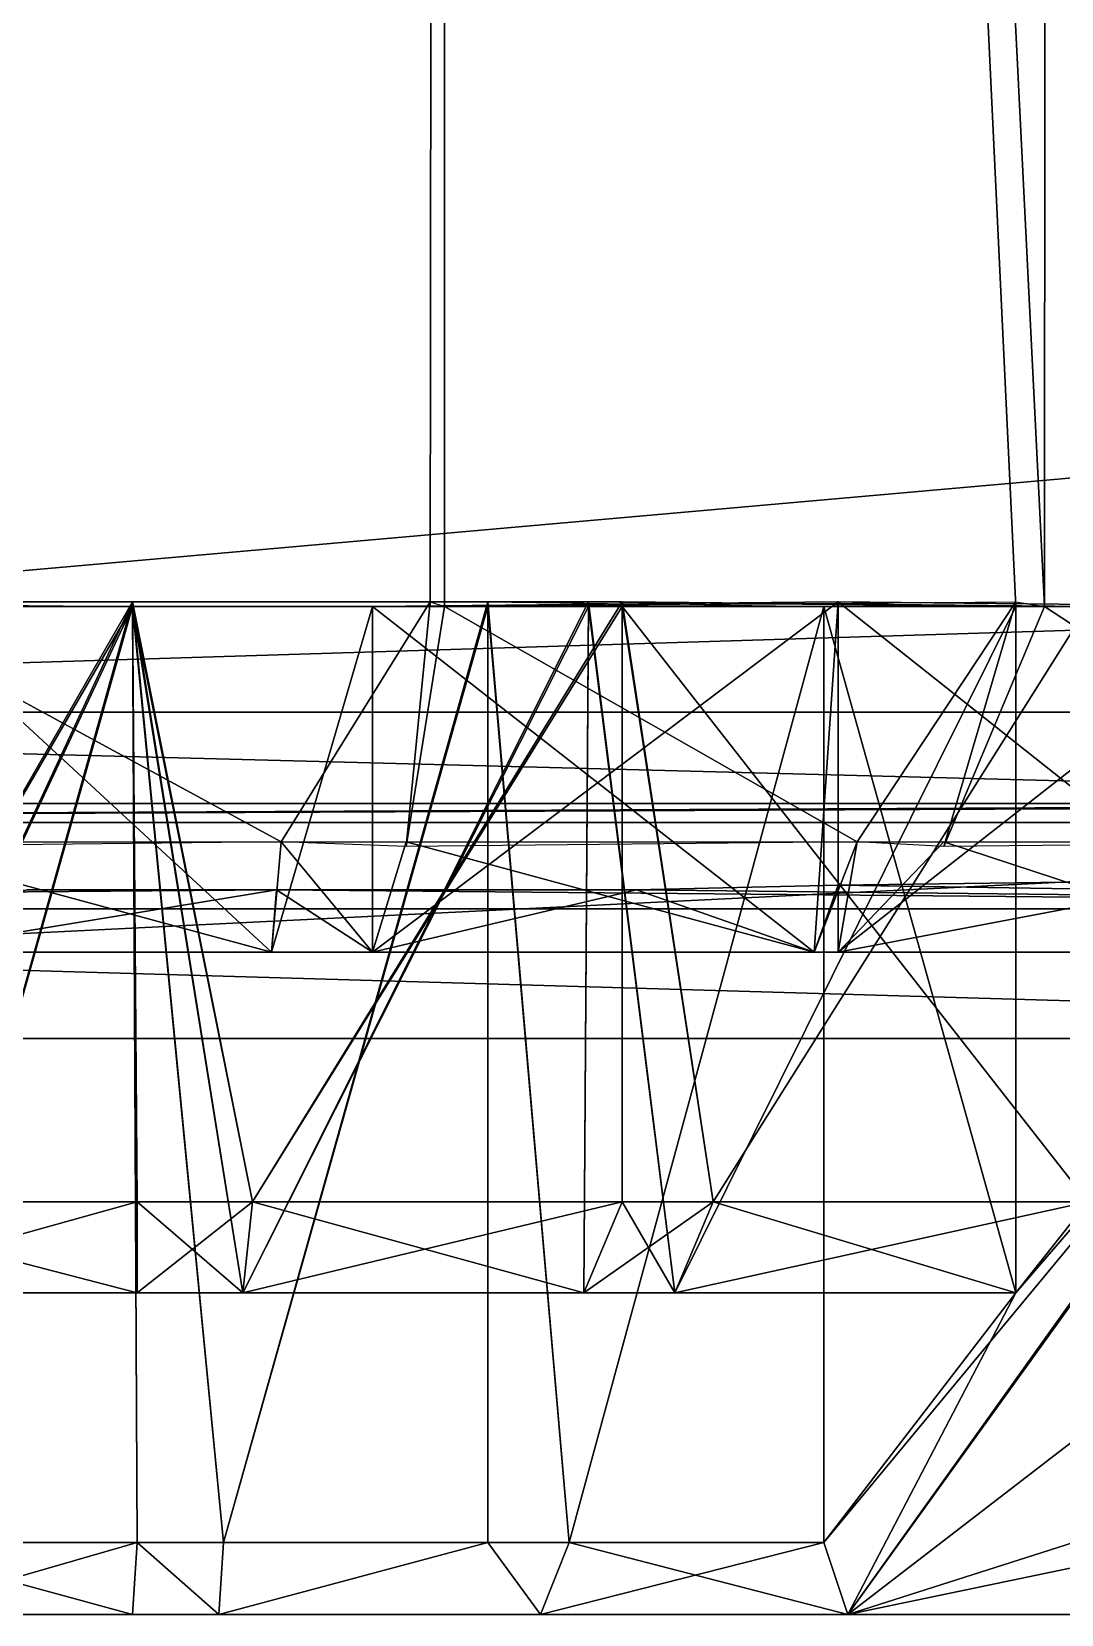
# Model space of a CAD drawing. Header units: metres. Extents: x -0.073 to 0.073, y -0.252 to 0.252.
# Drawn here: x -0.02381 to -0.01041, y -0.10594 to -0.08532 of the extents above; entities that cross this region are included whole.
import ezdxf

# ---------------------------------------------------------------- set-up
doc = ezdxf.new("R2010")
doc.units = ezdxf.units.M
for name, color, linetype in [('Object_0049', 9, 'CONTINUOUS'), ('Object_0050', 9, 'CONTINUOUS'), ('Object_0051', 9, 'CONTINUOUS'), ('Object_0056', 9, 'CONTINUOUS'), ('Object_0062', 9, 'CONTINUOUS'), ('Object_0081', 9, 'CONTINUOUS'), ('Object_0083', 9, 'CONTINUOUS'), ('Object_0087', 9, 'CONTINUOUS'), ('Object_0088', 9, 'CONTINUOUS'), ('Object_0098', 9, 'CONTINUOUS'), ('Object_0099', 9, 'CONTINUOUS'), ('Object_0101', 9, 'CONTINUOUS'), ('Object_0102', 9, 'CONTINUOUS'), ('Object_0104', 9, 'CONTINUOUS'), ('Object_0125', 9, 'CONTINUOUS'), ('Object_0134', 9, 'CONTINUOUS'), ('Object_0135', 9, 'CONTINUOUS'), ('Object_0144', 9, 'CONTINUOUS'), ('Object_0151', 9, 'CONTINUOUS'), ('Object_0155', 9, 'CONTINUOUS'), ('Object_0158', 9, 'CONTINUOUS'), ('Object_0167', 9, 'CONTINUOUS'), ('Object_0168', 9, 'CONTINUOUS'), ('Object_0171', 9, 'CONTINUOUS'), ('Object_0173', 9, 'CONTINUOUS')]:
    doc.layers.add(name, color=color, linetype=linetype)

msp = doc.modelspace()

# ---------------------------------------------------------------- linework, layer by layer
at = {"layer": 'Object_0049'}
for points in [[(-0.026, -0.095937, 0.052375), (-0.026313, -0.09275, 0.049313), (-0.020563, -0.095875, 0.052375)], [(-0.018625, -0.09275, 0.049313), (-0.020563, -0.095875, 0.052375), (-0.026313, -0.09275, 0.049313)], [(-0.020563, -0.095875, 0.052375), (-0.018625, -0.09275, 0.049313), (-0.018938, -0.095937, 0.052375)], [(-0.018438, -0.092812, 0.049313), (-0.018938, -0.095937, 0.052375), (-0.018625, -0.09275, 0.049313)], [(-0.011, -0.09275, 0.050813), (-0.013063, -0.095875, 0.053625), (-0.018438, -0.092812, 0.049313)], [(-0.013063, -0.095875, 0.053625), (-0.011, -0.09275, 0.050813), (-0.011938, -0.095937, 0.053813)], [(-0.010625, -0.092812, 0.051), (-0.011938, -0.095937, 0.053813), (-0.011, -0.09275, 0.050813)], [(-0.018938, -0.095937, 0.052375), (-0.018438, -0.092812, 0.049313), (-0.013063, -0.095875, 0.053625)], [(-0.011938, -0.095937, 0.053813), (-0.010625, -0.092812, 0.051), (-0.005938, -0.095875, 0.056375)], [(-0.003938, -0.092812, 0.053875), (-0.005938, -0.095875, 0.056375), (-0.010625, -0.092812, 0.051)]]:
    msp.add_3dface(points, dxfattribs=at)
at = {"layer": 'Object_0050'}
for points in [[(-0.018438, 0.064063, 0.049313), (-0.026313, -0.092812, 0.049313), (-0.0265, 0.064063, 0.049313)], [(-0.026313, -0.092812, 0.049313), (-0.018438, 0.064063, 0.049313), (-0.018625, -0.092812, 0.049313)], [(-0.018438, -0.092812, 0.049313), (-0.018625, -0.092812, 0.049313), (-0.018438, 0.064063, 0.049313)], [(-0.010563, 0.064063, 0.051), (-0.010625, -0.092812, 0.051), (-0.018438, 0.064063, 0.049313)], [(-0.011, -0.092812, 0.050813), (-0.018438, 0.064063, 0.049313), (-0.010625, -0.092812, 0.051)], [(-0.018438, 0.064063, 0.049313), (-0.011, -0.092812, 0.050813), (-0.018438, -0.092812, 0.049313)], [(-0.010625, -0.092812, 0.051), (-0.010563, 0.064063, 0.051), (-0.003938, -0.092812, 0.053875)], [(-0.003313, 0.064063, 0.05425), (-0.003375, -0.092812, 0.054312), (-0.010563, 0.064063, 0.051)], [(-0.003375, -0.092812, 0.054312), (-0.003938, -0.092812, 0.053875), (-0.010563, 0.064063, 0.051)]]:
    msp.add_3dface(points, dxfattribs=at)
at = {"layer": 'Object_0051'}
for points in [[(-0.025563, -0.097312, 0.05475), (-0.026, -0.095875, 0.052375), (-0.020688, -0.097312, 0.054437)], [(-0.020563, -0.095875, 0.052375), (-0.020688, -0.097312, 0.054437), (-0.026, -0.095875, 0.052375)], [(-0.020688, -0.097312, 0.054437), (-0.020563, -0.095875, 0.052375), (-0.019375, -0.097312, 0.054688)], [(-0.018938, -0.095875, 0.052375), (-0.019375, -0.097312, 0.054688), (-0.020563, -0.095875, 0.052375)], [(-0.019375, -0.097312, 0.054688), (-0.018938, -0.095875, 0.052375), (-0.013625, -0.097312, 0.055625)], [(-0.013063, -0.095875, 0.053625), (-0.013625, -0.097312, 0.055625), (-0.018938, -0.095875, 0.052375)], [(-0.013625, -0.097312, 0.055625), (-0.013063, -0.095875, 0.053625), (-0.013313, -0.097312, 0.05575)], [(-0.011, -0.10175, 0.063937), (-0.005938, -0.095875, 0.056375), (-0.0135, -0.105, 0.06825)], [(-0.013188, -0.105937, 0.07), (-0.0135, -0.105, 0.06825), (-0.005938, -0.095875, 0.056375)], [(-0.011938, -0.095875, 0.053813), (-0.013313, -0.097312, 0.05575), (-0.013063, -0.095875, 0.053625)], [(-0.013313, -0.097312, 0.05575), (-0.011938, -0.095875, 0.053813), (-0.007563, -0.097312, 0.057938)], [(-0.013188, -0.105937, 0.07), (-0.005938, -0.095875, 0.056375), (-0.00775, -0.10175, 0.065813)], [(-0.005938, -0.095875, 0.056375), (-0.007563, -0.097312, 0.057938), (-0.011938, -0.095875, 0.053813)], [(-0.005938, -0.095875, 0.056375), (-0.011, -0.10175, 0.063937), (-0.010063, -0.100562, 0.062312)], [(-0.015938, -0.0965, 0.12125), (-0.013625, -0.097312, 0.119375), (-0.013313, -0.096438, 0.1205)], [(-0.013313, -0.097312, 0.11925), (-0.013313, -0.096438, 0.1205), (-0.013625, -0.097312, 0.119375)], [(-0.013313, -0.096438, 0.1205), (-0.013313, -0.097312, 0.11925), (-0.008375, -0.096375, 0.119063)], [(-0.007563, -0.097312, 0.117062), (-0.008375, -0.096375, 0.119063), (-0.013313, -0.097312, 0.11925)], [(-0.013188, -0.105937, 0.105), (-0.01025, -0.105, 0.104875), (-0.006313, -0.096313, 0.117938)], [(-0.006313, -0.096313, 0.117938), (-0.011, -0.10175, 0.111063), (-0.013188, -0.105937, 0.105)], [(-0.006313, -0.096313, 0.117938), (-0.010063, -0.100562, 0.112688), (-0.011, -0.10175, 0.111063)], [(-0.023875, -0.0965, 0.121813), (-0.025563, -0.097312, 0.12025), (-0.020625, -0.0965, 0.121562)], [(-0.020688, -0.097312, 0.120563), (-0.020625, -0.0965, 0.121562), (-0.025563, -0.097312, 0.12025)], [(-0.020625, -0.0965, 0.121562), (-0.020688, -0.097312, 0.120563), (-0.019375, -0.097312, 0.120312)], [(-0.020625, -0.0965, 0.121562), (-0.019375, -0.097312, 0.120312), (-0.015938, -0.0965, 0.12125)], [(-0.013625, -0.097312, 0.119375), (-0.015938, -0.0965, 0.12125), (-0.019375, -0.097312, 0.120312)], [(-0.026688, -0.10175, 0.061625), (-0.027, -0.100562, 0.05975), (-0.022438, -0.10175, 0.061375)], [(-0.022438, -0.100562, 0.0595), (-0.022438, -0.10175, 0.061375), (-0.027, -0.100562, 0.05975)], [(-0.027, -0.100562, 0.11525), (-0.026688, -0.10175, 0.113375), (-0.022438, -0.100562, 0.1155)], [(-0.022438, -0.10175, 0.113625), (-0.022438, -0.100562, 0.1155), (-0.026688, -0.10175, 0.113375)], [(-0.022438, -0.10175, 0.061375), (-0.022438, -0.100562, 0.0595), (-0.021063, -0.10175, 0.061312)], [(-0.020938, -0.100562, 0.059437), (-0.021063, -0.10175, 0.061312), (-0.022438, -0.100562, 0.0595)], [(-0.022438, -0.100562, 0.1155), (-0.022438, -0.10175, 0.113625), (-0.020938, -0.100562, 0.115563)], [(-0.021063, -0.10175, 0.113688), (-0.020938, -0.100562, 0.115563), (-0.022438, -0.10175, 0.113625)], [(-0.021063, -0.10175, 0.061312), (-0.020938, -0.100562, 0.059437), (-0.016625, -0.10175, 0.062063)], [(-0.020938, -0.100562, 0.115563), (-0.021063, -0.10175, 0.113688), (-0.016125, -0.100562, 0.11475)], [(-0.016625, -0.10175, 0.112937), (-0.016125, -0.100562, 0.11475), (-0.021063, -0.10175, 0.113688)], [(-0.016125, -0.100562, 0.06025), (-0.016625, -0.10175, 0.062063), (-0.020938, -0.100562, 0.059437)], [(-0.016625, -0.10175, 0.062063), (-0.016125, -0.100562, 0.06025), (-0.015438, -0.10175, 0.06225)], [(-0.016125, -0.100562, 0.11475), (-0.016625, -0.10175, 0.112937), (-0.014938, -0.100562, 0.114562)], [(-0.015438, -0.10175, 0.11275), (-0.014938, -0.100562, 0.114562), (-0.016625, -0.10175, 0.112937)], [(-0.014938, -0.100562, 0.060438), (-0.015438, -0.10175, 0.06225), (-0.016125, -0.100562, 0.06025)], [(-0.015438, -0.10175, 0.06225), (-0.014938, -0.100562, 0.060438), (-0.011, -0.10175, 0.063937)], [(-0.014938, -0.100562, 0.114562), (-0.015438, -0.10175, 0.11275), (-0.010063, -0.100562, 0.112688)], [(-0.015438, -0.10175, 0.11275), (-0.011, -0.10175, 0.111063), (-0.010063, -0.100562, 0.112688)], [(-0.014938, -0.100562, 0.060438), (-0.010063, -0.100562, 0.062312), (-0.011, -0.10175, 0.063937)], [(-0.0135, -0.105, 0.10675), (-0.013188, -0.105937, 0.105), (-0.011, -0.10175, 0.111063)], [(-0.01025, -0.105, 0.070125), (-0.013188, -0.105937, 0.07), (-0.00775, -0.10175, 0.065813)], [(-0.025688, -0.105937, 0.067937), (-0.025938, -0.105, 0.066562), (-0.0225, -0.105937, 0.067687)], [(-0.022438, -0.105, 0.066375), (-0.0225, -0.105937, 0.067687), (-0.025938, -0.105, 0.066562)], [(-0.025938, -0.105, 0.108438), (-0.025688, -0.105937, 0.107063), (-0.022438, -0.105, 0.108625)], [(-0.021375, -0.105937, 0.107313), (-0.022438, -0.105, 0.108625), (-0.025688, -0.105937, 0.107063)], [(-0.0225, -0.105937, 0.067687), (-0.022438, -0.105, 0.066375), (-0.021375, -0.105937, 0.067687)], [(-0.021313, -0.105, 0.066312), (-0.021375, -0.105937, 0.067687), (-0.022438, -0.105, 0.066375)], [(-0.021375, -0.105937, 0.107313), (-0.021313, -0.105, 0.108688), (-0.022438, -0.105, 0.108625)], [(-0.021375, -0.105937, 0.067687), (-0.017875, -0.105, 0.066875), (-0.017188, -0.105937, 0.068437)], [(-0.021375, -0.105937, 0.067687), (-0.021313, -0.105, 0.066312), (-0.017875, -0.105, 0.066875)], [(-0.017188, -0.105937, 0.106563), (-0.017875, -0.105, 0.108125), (-0.021375, -0.105937, 0.107313)], [(-0.021313, -0.105, 0.108688), (-0.021375, -0.105937, 0.107313), (-0.017875, -0.105, 0.108125)], [(-0.016813, -0.105, 0.067063), (-0.017188, -0.105937, 0.068437), (-0.017875, -0.105, 0.066875)], [(-0.017875, -0.105, 0.108125), (-0.017188, -0.105937, 0.106563), (-0.016813, -0.105, 0.107937)], [(-0.017188, -0.105937, 0.068437), (-0.016813, -0.105, 0.067063), (-0.013188, -0.105937, 0.07)], [(-0.013188, -0.105937, 0.105), (-0.0135, -0.105, 0.10675), (-0.017188, -0.105937, 0.106563)], [(-0.0135, -0.105, 0.10675), (-0.016813, -0.105, 0.107937), (-0.017188, -0.105937, 0.106563)], [(-0.0135, -0.105, 0.06825), (-0.013188, -0.105937, 0.07), (-0.016813, -0.105, 0.067063)], [(-0.01025, -0.105, 0.104875), (-0.013188, -0.105937, 0.105), (-0.008688, -0.105, 0.103688)], [(-0.009625, -0.105937, 0.102563), (-0.008688, -0.105, 0.103688), (-0.013188, -0.105937, 0.105)], [(-0.013188, -0.105937, 0.07), (-0.01025, -0.105, 0.070125), (-0.009625, -0.105937, 0.072437)]]:
    msp.add_3dface(points, dxfattribs=at)
at = {"layer": 'Object_0056'}
for points in [[(0.006437, -0.09675, 0.12625), (-0.015938, -0.0965, 0.12125), (-0.013313, -0.096438, 0.1205)], [(-0.013313, -0.096438, 0.1205), (-0.008375, -0.096375, 0.119063), (0.006437, -0.09675, 0.12625)], [(-0.020625, -0.0965, 0.121562), (-0.051438, -0.09675, 0.12625), (-0.023875, -0.0965, 0.121813)], [(-0.051438, -0.09675, 0.12625), (-0.020625, -0.0965, 0.121562), (0.006437, -0.09675, 0.12625)], [(-0.015938, -0.0965, 0.12125), (0.006437, -0.09675, 0.12625), (-0.020625, -0.0965, 0.121562)]]:
    msp.add_3dface(points, dxfattribs=at)
at = {"layer": 'Object_0062'}
for points in [[(-0.051562, -0.098437, 0.129375), (0.006562, -0.098437, 0.129375), (-0.051562, -0.098437, 0.132812)], [(0.006562, -0.098437, 0.132812), (-0.051562, -0.098437, 0.132812), (0.006562, -0.098437, 0.129375)]]:
    msp.add_3dface(points, dxfattribs=at)
at = {"layer": 'Object_0081'}
for points in [[(-0.0225, -0.092812, 0.059375), (-0.027, -0.100562, 0.05975), (-0.028813, -0.09275, 0.060125)], [(-0.027, -0.100562, 0.05975), (-0.0225, -0.092812, 0.059375), (-0.022438, -0.100562, 0.0595)], [(-0.022438, -0.100562, 0.0595), (-0.0225, -0.092812, 0.059375), (-0.020938, -0.100562, 0.059437)], [(-0.016125, -0.092812, 0.060125), (-0.020938, -0.100562, 0.059437), (-0.0225, -0.092812, 0.059375)], [(-0.020938, -0.100562, 0.059437), (-0.016125, -0.092812, 0.060125), (-0.016125, -0.100562, 0.06025)], [(-0.010063, -0.092812, 0.062312), (-0.010063, -0.100562, 0.062312), (-0.016125, -0.092812, 0.060125)], [(-0.014938, -0.100562, 0.060438), (-0.016125, -0.092812, 0.060125), (-0.010063, -0.100562, 0.062312)], [(-0.016125, -0.092812, 0.060125), (-0.014938, -0.100562, 0.060438), (-0.016125, -0.100562, 0.06025)]]:
    msp.add_3dface(points, dxfattribs=at)
at = {"layer": 'Object_0083'}
for points in [[(-0.028375, -0.092812, 0.061938), (-0.026688, -0.10175, 0.061625), (-0.0225, -0.092812, 0.061312)], [(-0.026688, -0.10175, 0.061625), (-0.022438, -0.10175, 0.061375), (-0.0225, -0.092812, 0.061312)], [(-0.021063, -0.10175, 0.061312), (-0.0225, -0.092812, 0.061312), (-0.022438, -0.10175, 0.061375)], [(-0.0225, -0.092812, 0.061312), (-0.021063, -0.10175, 0.061312), (-0.016563, -0.092812, 0.061938)], [(-0.021063, -0.10175, 0.061312), (-0.016625, -0.10175, 0.062063), (-0.016563, -0.092812, 0.061938)], [(-0.015438, -0.10175, 0.06225), (-0.016563, -0.092812, 0.061938), (-0.016625, -0.10175, 0.062063)], [(-0.016563, -0.092812, 0.061938), (-0.015438, -0.10175, 0.06225), (-0.011, -0.092812, 0.063937)], [(-0.011, -0.10175, 0.063937), (-0.011, -0.092812, 0.063937), (-0.015438, -0.10175, 0.06225)]]:
    msp.add_3dface(points, dxfattribs=at)
at = {"layer": 'Object_0087'}
for points in [[(-0.027063, -0.092812, 0.108188), (-0.025938, -0.105, 0.108438), (-0.0225, -0.092812, 0.108688)], [(-0.022438, -0.105, 0.108625), (-0.0225, -0.092812, 0.108688), (-0.025938, -0.105, 0.108438)], [(-0.0225, -0.092812, 0.108688), (-0.021313, -0.105, 0.108688), (-0.017875, -0.092812, 0.108188)], [(-0.021313, -0.105, 0.108688), (-0.0225, -0.092812, 0.108688), (-0.022438, -0.105, 0.108625)], [(-0.017875, -0.105, 0.108125), (-0.017875, -0.092812, 0.108188), (-0.021313, -0.105, 0.108688)], [(-0.017875, -0.092812, 0.108188), (-0.016813, -0.105, 0.107937), (-0.0135, -0.092812, 0.10675)], [(-0.016813, -0.105, 0.107937), (-0.017875, -0.092812, 0.108188), (-0.017875, -0.105, 0.108125)], [(-0.0135, -0.105, 0.10675), (-0.0135, -0.092812, 0.10675), (-0.016813, -0.105, 0.107937)]]:
    msp.add_3dface(points, dxfattribs=at)
at = {"layer": 'Object_0088'}
for points in [[(-0.011, -0.092812, 0.111063), (-0.0135, -0.092812, 0.10675), (-0.011, -0.10175, 0.111063)], [(-0.0135, -0.105, 0.10675), (-0.011, -0.10175, 0.111063), (-0.0135, -0.092812, 0.10675)]]:
    msp.add_3dface(points, dxfattribs=at)
at = {"layer": 'Object_0098'}
for points in [[(-0.0225, -0.092812, 0.115563), (-0.025563, -0.092812, 0.120438), (-0.028813, -0.092812, 0.114875)], [(-0.025563, -0.092812, 0.120438), (-0.0225, -0.092812, 0.115563), (-0.019375, -0.092812, 0.120438)], [(-0.016125, -0.092812, 0.114875), (-0.019375, -0.092812, 0.120438), (-0.0225, -0.092812, 0.115563)], [(-0.019375, -0.092812, 0.120438), (-0.016125, -0.092812, 0.114875), (-0.013313, -0.092812, 0.119313)], [(-0.016125, -0.092812, 0.114875), (-0.010063, -0.092812, 0.112688), (-0.007563, -0.092812, 0.117062)], [(-0.007563, -0.092812, 0.117062), (-0.013313, -0.092812, 0.119313), (-0.016125, -0.092812, 0.114875)]]:
    msp.add_3dface(points, dxfattribs=at)
at = {"layer": 'Object_0099'}
for points in [[(-0.028813, -0.09275, 0.114875), (-0.027, -0.100562, 0.11525), (-0.0225, -0.09275, 0.115563)], [(-0.022438, -0.100562, 0.1155), (-0.0225, -0.09275, 0.115563), (-0.027, -0.100562, 0.11525)], [(-0.0225, -0.09275, 0.115563), (-0.020938, -0.100562, 0.115563), (-0.016125, -0.09275, 0.114875)], [(-0.020938, -0.100562, 0.115563), (-0.0225, -0.09275, 0.115563), (-0.022438, -0.100562, 0.1155)], [(-0.016125, -0.100562, 0.11475), (-0.016125, -0.09275, 0.114875), (-0.020938, -0.100562, 0.115563)], [(-0.016125, -0.09275, 0.114875), (-0.014938, -0.100562, 0.114562), (-0.010063, -0.092812, 0.112688)], [(-0.014938, -0.100562, 0.114562), (-0.016125, -0.09275, 0.114875), (-0.016125, -0.100562, 0.11475)], [(-0.010063, -0.100562, 0.112688), (-0.010063, -0.092812, 0.112688), (-0.014938, -0.100562, 0.114562)]]:
    msp.add_3dface(points, dxfattribs=at)
at = {"layer": 'Object_0101'}
for points in [[(-0.028813, -0.092812, 0.060125), (-0.031625, -0.092812, 0.055687), (-0.0225, -0.092812, 0.059375)], [(-0.031625, -0.092812, 0.055687), (-0.025563, -0.092812, 0.054562), (-0.0225, -0.092812, 0.059375)], [(-0.019375, -0.092812, 0.054562), (-0.0225, -0.092812, 0.059375), (-0.025563, -0.092812, 0.054562)], [(-0.0225, -0.092812, 0.059375), (-0.019375, -0.092812, 0.054562), (-0.016125, -0.092812, 0.060125)], [(-0.013313, -0.092812, 0.055687), (-0.016125, -0.092812, 0.060125), (-0.019375, -0.092812, 0.054562)], [(-0.016125, -0.092812, 0.060125), (-0.013313, -0.092812, 0.055687), (-0.010063, -0.092812, 0.062312)], [(-0.007563, -0.092812, 0.057938), (-0.010063, -0.092812, 0.062312), (-0.013313, -0.092812, 0.055687)]]:
    msp.add_3dface(points, dxfattribs=at)
at = {"layer": 'Object_0102'}
for points in [[(-0.027063, -0.092812, 0.066812), (-0.028375, -0.092812, 0.061938), (-0.0225, -0.092812, 0.066312)], [(-0.0225, -0.092812, 0.061312), (-0.0225, -0.092812, 0.066312), (-0.028375, -0.092812, 0.061938)], [(-0.0225, -0.092812, 0.066312), (-0.0225, -0.092812, 0.061312), (-0.017875, -0.092812, 0.066812)], [(-0.016563, -0.092812, 0.061938), (-0.017875, -0.092812, 0.066812), (-0.0225, -0.092812, 0.061312)], [(-0.017875, -0.092812, 0.066812), (-0.016563, -0.092812, 0.061938), (-0.0135, -0.092812, 0.06825)], [(-0.011, -0.092812, 0.063937), (-0.0135, -0.092812, 0.06825), (-0.016563, -0.092812, 0.061938)]]:
    msp.add_3dface(points, dxfattribs=at)
at = {"layer": 'Object_0104'}
for points in [[(-0.028375, -0.092812, 0.113062), (-0.027063, -0.092812, 0.108188), (-0.0225, -0.092812, 0.113688)], [(-0.0225, -0.092812, 0.108688), (-0.0225, -0.092812, 0.113688), (-0.027063, -0.092812, 0.108188)], [(-0.017875, -0.092812, 0.108188), (-0.016563, -0.092812, 0.113062), (-0.0225, -0.092812, 0.108688)], [(-0.0225, -0.092812, 0.113688), (-0.0225, -0.092812, 0.108688), (-0.016563, -0.092812, 0.113062)], [(-0.0135, -0.092812, 0.10675), (-0.011, -0.092812, 0.111063), (-0.017875, -0.092812, 0.108188)], [(-0.016563, -0.092812, 0.113062), (-0.017875, -0.092812, 0.108188), (-0.011, -0.092812, 0.111063)]]:
    msp.add_3dface(points, dxfattribs=at)
at = {"layer": 'Object_0125'}
for points in [[(-0.045938, -0.095375, 0.137187), (0.000937, -0.095375, 0.137187), (-0.04475, -0.094188, 0.159063)], [(-0.00025, -0.094188, 0.159063), (-0.04475, -0.094188, 0.159063), (0.000937, -0.095375, 0.137187)], [(0.005312, -0.095625, 0.132812), (0.005312, -0.095375, 0.137187), (-0.050313, -0.095625, 0.132812)], [(0.000937, -0.095375, 0.137187), (-0.050313, -0.095625, 0.132812), (0.005312, -0.095375, 0.137187)], [(0.000937, -0.095375, 0.137187), (-0.045938, -0.095375, 0.137187), (-0.050313, -0.095625, 0.132812)]]:
    msp.add_3dface(points, dxfattribs=at)
at = {"layer": 'Object_0134'}
for points in [[(-0.011, -0.092812, 0.063937), (-0.011, -0.10175, 0.063937), (-0.0135, -0.092812, 0.06825)], [(-0.0135, -0.105, 0.06825), (-0.0135, -0.092812, 0.06825), (-0.011, -0.10175, 0.063937)]]:
    msp.add_3dface(points, dxfattribs=at)
at = {"layer": 'Object_0135'}
for points in [[(-0.019375, -0.092812, 0.054562), (-0.019375, -0.097312, 0.054688), (-0.013313, -0.09275, 0.055687)], [(-0.013625, -0.097312, 0.055625), (-0.013313, -0.09275, 0.055687), (-0.019375, -0.097312, 0.054688)], [(-0.013625, -0.097312, 0.055625), (-0.013313, -0.097312, 0.05575), (-0.013313, -0.09275, 0.055687)], [(-0.007563, -0.097312, 0.057938), (-0.013313, -0.09275, 0.055687), (-0.013313, -0.097312, 0.05575)], [(-0.013313, -0.09275, 0.055687), (-0.007563, -0.097312, 0.057938), (-0.007563, -0.092812, 0.057938)], [(-0.020688, -0.097312, 0.054437), (-0.025563, -0.092812, 0.054562), (-0.025563, -0.097312, 0.05475)], [(-0.025563, -0.092812, 0.054562), (-0.020688, -0.097312, 0.054437), (-0.019375, -0.092812, 0.054562)], [(-0.019375, -0.097312, 0.054688), (-0.019375, -0.092812, 0.054562), (-0.020688, -0.097312, 0.054437)]]:
    msp.add_3dface(points, dxfattribs=at)
at = {"layer": 'Object_0144'}
for points in [[(-0.050313, -0.095625, 0.132812), (-0.051562, -0.098437, 0.132812), (0.005312, -0.095625, 0.132812)], [(0.006562, -0.098437, 0.132812), (0.005312, -0.095625, 0.132812), (-0.051562, -0.098437, 0.132812)]]:
    msp.add_3dface(points, dxfattribs=at)
at = {"layer": 'Object_0151'}
for points in [[(-0.025688, -0.105937, 0.107063), (-0.025688, -0.105937, 0.067937), (-0.021375, -0.105937, 0.107313)], [(-0.0225, -0.105937, 0.067687), (-0.021375, -0.105937, 0.107313), (-0.025688, -0.105937, 0.067937)], [(-0.021375, -0.105937, 0.107313), (-0.0225, -0.105937, 0.067687), (-0.021375, -0.105937, 0.067687)], [(-0.017188, -0.105937, 0.068437), (-0.003125, -0.105937, 0.09175), (-0.021375, -0.105937, 0.067687)], [(-0.004438, -0.105937, 0.095812), (-0.021375, -0.105937, 0.067687), (-0.003125, -0.105937, 0.09175)], [(-0.021375, -0.105937, 0.067687), (-0.004438, -0.105937, 0.095812), (-0.006688, -0.105937, 0.0995)], [(-0.017188, -0.105937, 0.106563), (-0.021375, -0.105937, 0.107313), (-0.013188, -0.105937, 0.105)], [(-0.021375, -0.105937, 0.067687), (-0.013188, -0.105937, 0.105), (-0.021375, -0.105937, 0.107313)], [(-0.013188, -0.105937, 0.105), (-0.021375, -0.105937, 0.067687), (-0.009625, -0.105937, 0.102563)], [(-0.006688, -0.105937, 0.0995), (-0.009625, -0.105937, 0.102563), (-0.021375, -0.105937, 0.067687)], [(-0.013188, -0.105937, 0.07), (-0.002688, -0.105937, 0.0875), (-0.017188, -0.105937, 0.068437)], [(-0.003125, -0.105937, 0.09175), (-0.017188, -0.105937, 0.068437), (-0.002688, -0.105937, 0.0875)], [(-0.009625, -0.105937, 0.072437), (-0.003125, -0.105937, 0.08325), (-0.013188, -0.105937, 0.07)], [(-0.002688, -0.105937, 0.0875), (-0.013188, -0.105937, 0.07), (-0.003125, -0.105937, 0.08325)]]:
    msp.add_3dface(points, dxfattribs=at)
at = {"layer": 'Object_0155'}
for points in [[(-0.051562, -0.098437, 0.129375), (-0.051438, -0.09675, 0.129375), (0.006562, -0.098437, 0.129375)], [(0.006437, -0.09675, 0.129375), (0.006562, -0.098437, 0.129375), (-0.051438, -0.09675, 0.129375)]]:
    msp.add_3dface(points, dxfattribs=at)
at = {"layer": 'Object_0158'}
for points in [[(-0.0225, -0.09275, 0.113688), (-0.026688, -0.10175, 0.113375), (-0.028375, -0.09275, 0.113062)], [(-0.026688, -0.10175, 0.113375), (-0.0225, -0.09275, 0.113688), (-0.022438, -0.10175, 0.113625)], [(-0.016563, -0.09275, 0.113062), (-0.021063, -0.10175, 0.113688), (-0.0225, -0.09275, 0.113688)], [(-0.021063, -0.10175, 0.113688), (-0.022438, -0.10175, 0.113625), (-0.0225, -0.09275, 0.113688)], [(-0.021063, -0.10175, 0.113688), (-0.016563, -0.09275, 0.113062), (-0.016625, -0.10175, 0.112937)], [(-0.015438, -0.10175, 0.11275), (-0.016625, -0.10175, 0.112937), (-0.016563, -0.09275, 0.113062)], [(-0.016563, -0.09275, 0.113062), (-0.011, -0.092812, 0.111063), (-0.015438, -0.10175, 0.11275)], [(-0.011, -0.10175, 0.111063), (-0.015438, -0.10175, 0.11275), (-0.011, -0.092812, 0.111063)]]:
    msp.add_3dface(points, dxfattribs=at)
at = {"layer": 'Object_0167'}
for points in [[(0.000437, -0.046625, 0.159063), (-0.045438, -0.046625, 0.159063), (-0.04475, -0.092812, 0.159063)], [(0.000437, -0.046625, 0.159063), (-0.04475, -0.092812, 0.159063), (0.002375, -0.048562, 0.159063)], [(0.002375, -0.048562, 0.159063), (-0.04475, -0.094188, 0.159063), (0.000437, -0.090187, 0.159063)], [(-0.04475, -0.094188, 0.159063), (0.002375, -0.048562, 0.159063), (-0.04475, -0.092812, 0.159063)], [(-0.00025, -0.092812, 0.159063), (0.000437, -0.090187, 0.159063), (-0.04475, -0.094188, 0.159063)], [(-0.04475, -0.094188, 0.159063), (-0.00025, -0.094188, 0.159063), (-0.00025, -0.092812, 0.159063)]]:
    msp.add_3dface(points, dxfattribs=at)
at = {"layer": 'Object_0168'}
for points in [[(-0.013313, -0.09275, 0.119313), (-0.013625, -0.097312, 0.119375), (-0.019375, -0.092812, 0.120438)], [(-0.013625, -0.097312, 0.119375), (-0.013313, -0.09275, 0.119313), (-0.013313, -0.097312, 0.11925)], [(-0.007563, -0.092812, 0.117062), (-0.013313, -0.097312, 0.11925), (-0.013313, -0.09275, 0.119313)], [(-0.019375, -0.092812, 0.120438), (-0.020688, -0.097312, 0.120563), (-0.025563, -0.092812, 0.120438)], [(-0.020688, -0.097312, 0.120563), (-0.025563, -0.097312, 0.12025), (-0.025563, -0.092812, 0.120438)], [(-0.020688, -0.097312, 0.120563), (-0.019375, -0.092812, 0.120438), (-0.019375, -0.097312, 0.120312)], [(-0.013625, -0.097312, 0.119375), (-0.019375, -0.097312, 0.120312), (-0.019375, -0.092812, 0.120438)], [(-0.007563, -0.092812, 0.117062), (-0.007563, -0.097312, 0.117062), (-0.013313, -0.097312, 0.11925)]]:
    msp.add_3dface(points, dxfattribs=at)
at = {"layer": 'Object_0171'}
for points in [[(-0.0225, -0.09275, 0.066312), (-0.025938, -0.105, 0.066562), (-0.027063, -0.09275, 0.066812)], [(-0.025938, -0.105, 0.066562), (-0.0225, -0.09275, 0.066312), (-0.022438, -0.105, 0.066375)], [(-0.022438, -0.105, 0.066375), (-0.0225, -0.09275, 0.066312), (-0.021313, -0.105, 0.066312)], [(-0.017875, -0.09275, 0.066812), (-0.021313, -0.105, 0.066312), (-0.0225, -0.09275, 0.066312)], [(-0.021313, -0.105, 0.066312), (-0.017875, -0.09275, 0.066812), (-0.017875, -0.105, 0.066875)], [(-0.017875, -0.105, 0.066875), (-0.017875, -0.09275, 0.066812), (-0.016813, -0.105, 0.067063)], [(-0.0135, -0.092812, 0.06825), (-0.016813, -0.105, 0.067063), (-0.017875, -0.09275, 0.066812)], [(-0.016813, -0.105, 0.067063), (-0.0135, -0.092812, 0.06825), (-0.0135, -0.105, 0.06825)]]:
    msp.add_3dface(points, dxfattribs=at)
at = {"layer": 'Object_0173'}
for points in [[(0.006437, -0.09675, 0.129375), (-0.051438, -0.09675, 0.129375), (0.006437, -0.09675, 0.12625)], [(-0.051438, -0.09675, 0.12625), (0.006437, -0.09675, 0.12625), (-0.051438, -0.09675, 0.129375)]]:
    msp.add_3dface(points, dxfattribs=at)

doc.saveas('drawing.dxf')
